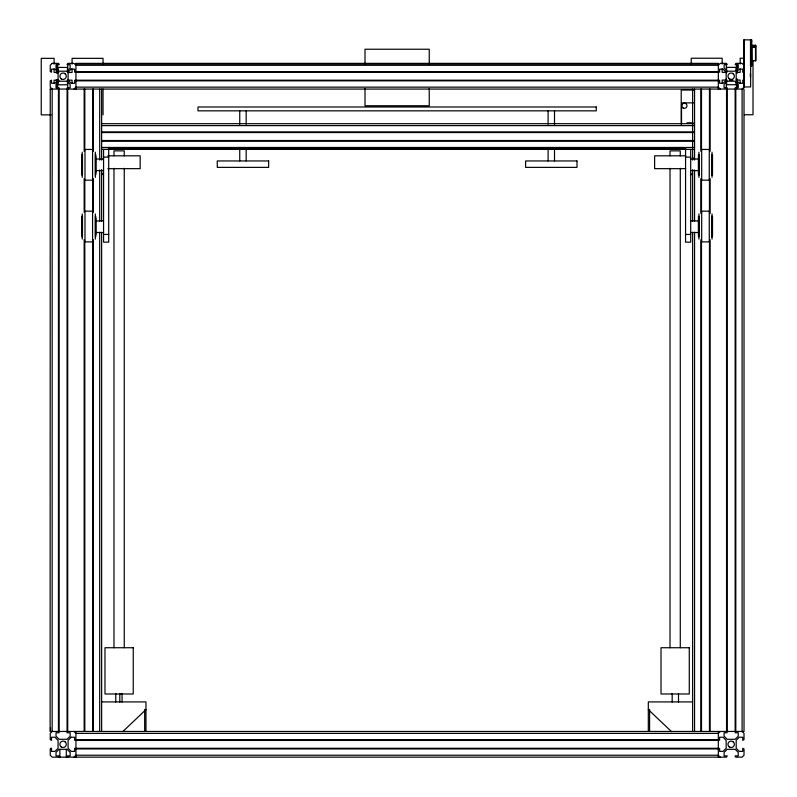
<?xml version="1.0" encoding="UTF-8"?>
<svg xmlns="http://www.w3.org/2000/svg" width="797" height="797" viewBox="0 0 797 797"><rect width="100%" height="100%" fill="white"/><g stroke="black" fill="none" stroke-linecap="round" stroke-linejoin="round"><path stroke-width="1.2" d="M750.435 75.396C750.545 69.06 750.415 81.722 750.525 75.396M750.485 39.89L750.505 64.906C749.698 66.659 752.557 66.669 751.79 64.906L751.77 39.89L743.611 39.85L743.611 65.882M751.79 47.79L751.79 45.309M751.262 39.85L751.232 45.887M74.011 89.065L75.934 87.142L718.326 87.142L720.249 89.065M58.46 757.15L59.108 755.865L56.019 755.865L56.019 752.398L59.108 749.31L67.068 749.31L70.156 752.398L70.156 755.865L67.068 755.865L67.715 757.15M74.011 757.15L75.934 755.227L718.326 755.227L720.249 757.15M690.7 175.081L692.633 173.158M720.249 731.457L718.326 733.379L75.934 733.379L74.011 731.457M122.688 731.686L145.961 709.609M750.505 41.135L751.79 41.135M751.651 45.309L755.636 45.309L755.755 60.731L751.651 60.731M755.646 46.615C745.703 45.13 757.369 49.683 755.636 45.309M744.019 58.231L740.164 58.231L740.164 64.119M75.934 64.009L718.326 64.009M750.505 64.906L751.79 64.906M75.934 72.238L718.326 72.238M75.934 72.358L718.326 72.358M726.974 72.358L722.182 72.358L722.182 68.831M736.567 72.358L740.164 72.358L740.164 68.831M58.888 72.477L54.096 72.477L54.096 68.941M67.287 72.477L72.079 72.477L72.079 68.941M726.974 80.069L722.182 80.069L722.182 83.446M729.375 80.069L732.971 80.069M736.567 80.069L740.164 80.069L740.164 83.446M58.888 80.178L54.096 80.178L54.096 83.555M67.287 80.178L72.079 80.178L72.079 83.555M75.934 80.198L718.326 80.198M743.611 86.953L750.635 86.953L750.635 39.85M50.121 89.065L744.019 89.065L744.019 731.457L50.121 731.457L50.241 89.065M693.549 90.041L681.216 90.041L681.216 124.322M693.51 102.883L682.81 102.883A1.285 1.285 0 0 0 681.525 104.168L681.525 124.372M744.368 114.758L753.016 114.758L753.016 60.692M51.138 114.868L41.245 114.868L41.245 58.34L54.096 58.34L54.096 64.228M686.984 122.798L692.922 122.798M102.076 123.694L693.43 123.694M102.076 125.617L693.43 125.617M102.076 131.913L693.43 131.913M102.076 132.561L693.43 132.561M102.076 140.521L693.43 140.521M102.076 141.169L693.43 141.169M102.076 147.465L693.43 147.465M108.302 148.75L685.958 148.75M101.627 149.388L693.43 149.388M107.844 155.814L140.172 155.814L140.172 168.655L107.844 168.655M685.709 155.814L654.626 155.814L654.626 168.655L685.709 168.655M103.56 157.099L108.701 157.099M685.559 157.099L690.7 157.099M95.849 159.021L103.56 159.021M690.7 159.021L698.411 159.021M95.849 170.588L103.56 170.588M690.7 170.588L698.411 170.588M95.849 220.948L103.56 220.948M690.7 220.948L698.411 220.948M95.849 232.515L103.56 232.515M690.7 232.515L698.411 232.515M103.56 234.438L108.701 234.438M685.559 234.438L690.7 234.438M101.667 701.908L145.961 701.908L145.961 731.457M692.593 701.908L648.31 701.908L648.31 731.457M75.934 740.323L718.326 740.323M75.934 740.443L718.326 740.443M75.934 748.283L718.326 748.283M732.782 73.434L733.449 73.942M728.906 78.485L729.564 79.003A3.208 3.208 0 0 0 734.386 76.213A3.208 3.208 0 0 0 729.564 73.434A3.208 3.208 0 0 0 729.564 79.003M64.696 73.434L65.364 73.942M60.821 78.485L61.479 79.003A3.208 3.208 0 0 0 66.3 76.213A3.208 3.208 0 0 0 61.479 73.434A3.208 3.208 0 0 0 61.479 79.003M732.782 741.519L733.449 742.027M728.906 746.57L729.564 747.088A3.208 3.208 0 0 0 734.386 744.298A3.208 3.208 0 0 0 729.564 741.519A3.208 3.208 0 0 0 729.564 747.088M64.696 741.519L65.364 742.027M60.821 746.57L61.479 747.088A3.208 3.208 0 0 0 66.3 744.298A3.208 3.208 0 0 0 61.479 741.519A3.208 3.208 0 0 0 61.479 747.088M648.31 709.609L671.572 731.686M692.633 157.607L693.27 158.254M101.627 173.158L103.56 175.081M751.252 66.141L751.232 60.154M751.9 60.731L751.8 47.073L755.656 47.073L755.636 60.731M744.099 75.396C743.999 69.06 744.129 81.722 744.009 75.396M743.81 75.396C743.701 69.1 743.83 81.523 743.721 75.396M755.506 45.309L755.506 60.731M744.209 39.85L744.209 86.953M743.611 70.843L743.611 80.756M737.414 64.467L737.414 73.045M737.414 79.023L737.414 81.812M737.414 84.213L737.414 87.6M736.448 64.467L736.448 70.256M736.448 71.182L736.448 73.045M736.448 79.023L736.448 80.886M736.448 81.812L736.448 87.6M736.129 69.897L736.129 67.366L726.615 67.366L726.615 71.7M736.129 82.171L736.129 84.711L726.615 84.711L726.615 82.171M735.153 89.065L735.153 731.457M727.193 89.065L727.193 731.457M726.296 64.467L726.296 70.256M726.296 71.182L726.296 73.045M726.296 79.023L726.296 80.886M726.296 81.812L726.296 87.6M722.182 64.119L722.182 58.231L691.218 58.231L691.218 64.378M718.326 89.065L718.326 63.371L75.934 63.371L75.934 89.065M718.326 731.457L718.326 757.15M712.518 154.917L712.518 174.702M712.518 216.635L712.518 236.42M712.259 156.282L712.259 173.328M712.259 218.009L712.259 235.055M712.129 154.528L712.129 175.081M712.129 216.256L712.129 236.809M712.03 152.217L712.03 177.392M712.03 213.945L712.03 239.12M711.771 154.528L711.771 175.081M711.771 216.256L711.771 236.809M710.107 89.065L710.107 151.31M710.107 178.697L710.107 213.556M710.107 239.698L710.107 731.457M709.46 89.065L709.46 150.065M709.46 178.697L709.46 212.311M709.46 240.943L709.46 731.457M701.499 89.065L701.499 150.065M701.499 178.697L701.499 212.311M701.499 240.943L701.499 731.457M700.852 89.065L700.852 151.31M700.852 178.697L700.852 213.556M700.852 239.698L700.852 731.457M699.178 154.528L699.178 175.081M699.178 216.256L699.178 236.809M698.929 152.217L698.929 177.392M698.929 213.945L698.929 239.12M698.541 156.541L698.541 173.079M698.541 218.258L698.541 234.796M698.441 154.917L698.441 174.702M698.441 216.635L698.441 236.42M694.556 89.065L694.556 160.028M694.556 169.99L694.556 221.028M694.556 232.236L694.556 731.457M692.633 89.065L692.633 160.087M692.633 169.592L692.633 221.028M692.633 232.236L692.633 731.457M690.7 149.388L690.7 242.149L685.559 242.149L685.559 149.388M680.279 155.843L680.279 150.862L670.008 150.862L670.008 155.843M680.279 168.297L680.279 647.732M678.496 693.43L678.496 702.057M672.18 693.43L672.18 702.057M670.008 168.297L670.008 647.732M649.585 709.43L649.585 731.457M554.513 110.843L554.513 124.292M554.513 148.73L554.513 160.954M548.097 110.843L548.097 124.292M548.097 148.73L548.097 160.954M429.244 63.979L429.244 49.235L365.006 49.235L365.006 64.099M429.244 88.457L429.244 105.762L365.006 105.762L365.006 88.557M246.173 110.843L246.173 124.292M246.173 148.73L246.173 160.954M239.748 110.843L239.748 124.292M239.748 148.73L239.748 160.954M144.675 709.43L144.675 731.457M124.252 155.843L124.252 150.862L113.981 150.862L113.981 155.843M124.252 168.297L124.252 647.732M122.08 693.43L122.08 702.057M119.809 693.43L119.809 702.057M115.764 693.43L115.764 702.057M113.981 168.297L113.981 647.732M108.701 149.388L108.701 242.149L103.56 242.149L103.56 149.388M103.042 64.487L103.042 58.34L72.079 58.34L72.079 64.228M103.042 89.065L103.042 114.868M101.627 89.065L101.627 160.087M101.627 169.592L101.627 221.028M101.627 232.236L101.627 731.457M99.705 89.065L99.705 160.028M99.705 169.99L99.705 221.028M99.705 232.236L99.705 731.457M95.819 154.917L95.819 174.702M95.819 216.635L95.819 236.42M95.72 156.541L95.72 173.079M95.72 218.258L95.72 234.796M95.441 154.528L95.441 175.081M95.441 216.256L95.441 236.809M95.331 152.217L95.331 177.392M95.331 213.945L95.331 239.12M93.408 89.065L93.408 151.31M93.408 178.697L93.408 212.311M93.408 239.698L93.408 731.457M92.771 89.065L92.771 150.065M92.771 179.943L92.771 211.066M92.771 240.943L92.771 731.457M84.801 89.065L84.801 150.065M84.801 179.943L84.801 211.066M84.801 240.943L84.801 731.457M84.163 89.065L84.163 151.31M84.163 178.697L84.163 212.311M84.163 239.698L84.163 731.457M82.489 154.528L82.489 175.081M82.489 216.256L82.489 236.809M82.23 152.217L82.23 177.392M82.23 213.945L82.23 239.12M82.131 154.528L82.131 175.081M82.131 216.256L82.131 236.809M81.842 156.541L81.842 173.079M81.842 218.258L81.842 234.796M81.742 154.917L81.742 174.702M81.742 216.635L81.742 236.42M75.934 731.457L75.934 757.15M67.765 64.547L67.765 70.325M67.765 81.892L67.765 87.67M67.446 71.77L67.446 67.436L57.942 67.436L57.942 71.77M67.446 80.447L67.446 84.781L57.942 84.781L57.942 82.24M67.068 89.065L67.068 731.457M66.3 749.31L66.3 757.15M59.875 749.31L59.875 757.15M59.108 89.065L59.108 731.457M57.623 64.547L57.623 73.115M57.623 80.029L57.623 87.67M56.657 64.547L56.657 73.115M56.657 79.74L56.657 81.892M56.657 84.283L56.657 87.67M56.338 71.082L56.338 72.587M56.338 79.849L56.338 81.354M50.52 727.601L50.52 731.457M751.242 62.634C751.302 73.204 751.372 55.202 751.242 62.634M751.242 42.072C751.292 52.881 751.352 34.49 751.242 42.072M52.164 63.371L50.241 65.294L50.241 71.591L51.526 72.238L51.526 69.15L54.993 69.15L58.081 72.358L58.081 80.198L54.993 83.286L51.526 83.286L51.526 80.198L50.241 80.846L50.241 87.142L52.164 89.065L52.164 731.457L50.241 733.379L50.241 739.676L51.526 740.323L51.526 737.235L54.993 737.235L58.081 740.443L58.081 748.283L54.993 751.372L51.526 751.372L51.526 748.283L50.878 748.283L50.241 748.931L50.241 755.227L52.164 757.15L726.545 757.15L727.193 755.865L724.104 755.865L724.104 752.398L727.193 749.31L735.153 749.31L738.241 752.398L738.241 755.865L735.153 755.865L735.153 756.512L735.8 757.15L742.097 757.15L744.019 755.227L744.019 748.931L742.734 748.283L742.734 751.372L739.267 751.372L736.189 748.283L736.189 740.323L739.267 737.235L742.734 737.235L742.734 740.323L744.019 739.676L744.019 733.379L742.097 731.457L742.097 89.065L744.019 87.142L744.019 80.846L742.734 80.198L742.734 83.286L739.267 83.286L736.189 80.198L736.189 72.238L739.267 69.15L742.734 69.15L742.734 72.238L743.382 72.238L744.019 71.591L744.019 65.294L742.097 63.371L735.8 63.371L735.153 64.657L738.241 64.657L738.241 68.124L735.153 71.202L727.193 71.202L724.104 68.124L724.104 64.657L727.193 64.657L726.545 63.371L720.249 63.371L718.326 65.294L75.934 65.294L74.011 63.371L67.715 63.371L67.068 64.657L70.156 64.657L70.156 68.124L67.068 71.202L59.108 71.202L56.019 68.124L56.019 64.657L59.108 64.657L59.108 64.009L58.46 63.371L52.164 63.371M59.108 81.224L56.019 84.313L56.019 87.78L59.108 87.78L59.108 88.417L58.46 89.065L58.46 731.457L59.108 732.742L56.019 732.742L56.019 736.209L59.108 739.287L67.068 739.287L70.156 736.209L70.156 732.742L67.068 732.742L67.068 732.094L67.715 731.457L67.715 89.065L67.068 87.78L70.156 87.78L70.156 84.313L67.068 81.224L59.108 81.224M71.182 69.15L68.094 72.238L68.094 80.198L71.182 83.286L74.649 83.286L74.649 80.198L75.934 80.846L718.326 80.846L719.611 80.198L719.611 83.286L723.078 83.286L726.167 80.198L726.167 72.358L723.078 69.15L719.611 69.15L719.611 72.238L718.326 71.591L75.934 71.591L74.649 72.238L74.649 69.15L71.182 69.15M71.182 737.235L68.094 740.323L68.094 748.283L71.182 751.372L74.649 751.372L74.649 748.283L75.934 748.931L718.326 748.931L719.611 748.283L719.611 751.372L723.078 751.372L726.167 748.283L726.167 740.443L723.078 737.235L719.611 737.235L719.611 740.323L718.326 739.676L75.934 739.676L75.297 740.323L74.649 740.323L74.649 737.235L71.182 737.235M727.193 81.224L724.104 84.313L724.104 87.78L727.193 87.78L726.545 89.065L726.545 731.457L727.193 732.742L724.104 732.742L724.104 736.209L727.193 739.287L735.153 739.287L738.241 736.209L738.241 732.742L735.153 732.742L735.8 731.457L735.8 89.065L735.153 87.78L738.241 87.78L738.241 84.313L735.153 81.224L727.193 81.224M596.276 106.987L197.985 106.987L197.985 110.843L596.276 110.843L596.276 106.987M92.572 149.447L84.99 149.447L84.99 180.162L92.572 180.162L92.572 149.447M709.27 149.447L701.689 149.447L701.689 180.162L709.27 180.162L709.27 149.447M268.649 160.954L217.262 160.954L217.262 167.37L268.649 167.37L268.649 160.954M576.998 160.954L525.612 160.954L525.612 167.37L576.998 167.37L576.998 160.954M92.572 211.175L84.99 211.175L84.99 241.889L92.572 241.889L92.572 211.175M709.27 211.175L701.689 211.175L701.689 241.889L709.27 241.889L709.27 211.175M133.248 647.732L104.985 647.732L104.985 693.988L133.248 693.988L133.248 647.732M689.275 647.732L661.012 647.732L661.012 693.988L689.275 693.988L689.275 647.732M683.129 108.003A2.57 2.57 0 0 0 686.984 105.772A2.57 2.57 0 0 0 683.129 103.55A2.57 2.57 0 0 0 683.129 108.003"/></g></svg>
